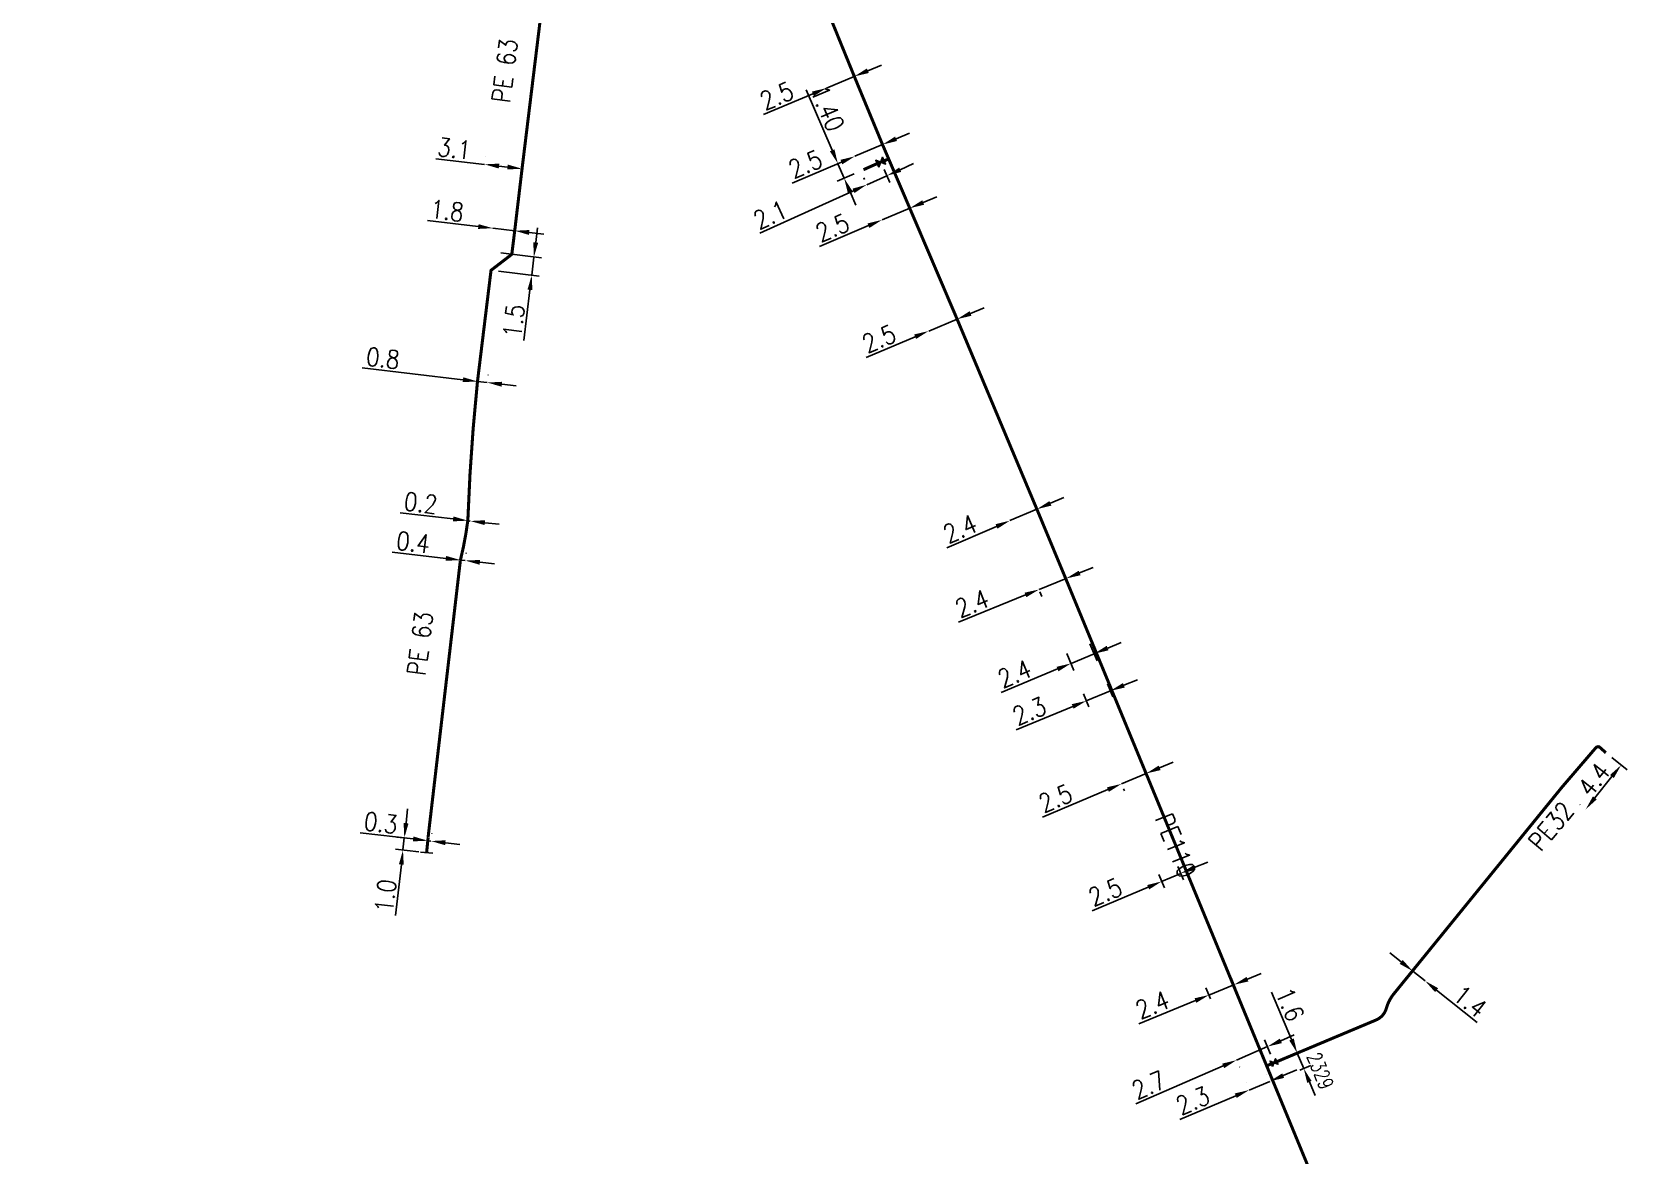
# Model space of a CAD drawing. Header units: millimetres. Extents: x 104988 to 105484, y 137061 to 138000.
# Drawn here: x 105229.2 to 105359.8, y 137198.5 to 137290.5 of the extents above; entities that cross this region are included whole.
import ezdxf
from ezdxf.enums import TextEntityAlignment as Align

# ---------------------------------------------------------------- set-up
doc = ezdxf.new("R2010")
doc.units = ezdxf.units.MM
doc.header["$PDMODE"] = 34
doc.layers.get('0').update_dxf_attribs({"linetype": 'CONTINUOUS'})
doc.layers.get('DEFPOINTS').update_dxf_attribs({"linetype": 'CONTINUOUS'})
for name, color, linetype in [('G_120', 4, 'CONTINUOUS'), ('G_300', 7, 'CONTINUOUS'), ('G_340', 7, 'CONTINUOUS')]:
    doc.layers.add(name, color=color, linetype=linetype)
doc.styles.add('G_ROMANS', font='ROMANS.SHX', dxfattribs={"width": 0.75})
doc.styles.get("Standard").update_dxf_attribs({"font": 'romans.shx', "width": 0.85})
doc.linetypes.add('G_TYPB_PE', pattern='A,5,-0.3,["o",Standard,S=1.5,R=0,X=0,Y=-0.5],-1.65', length=6.95)
doc.dimstyles.get("Standard").update_dxf_attribs({"dimtxt": 1.5, "dimasz": 1.2, "dimexe": 0.625, "dimexo": 0.625, "dimgap": 0.25, "dimtad": 1, "dimdec": 1, "dimzin": 0, "dimdsep": 46, "dimtxsty": 'Standard', "dimcen": -0.5, "dimadec": 0, "dimazin": 0, "dimtfac": 1, "dimtdec": 1, "dimtmove": 0, "dimatfit": 3, "dimfxl": 0, "dimtolj": 1, "dimtzin": 0, "dimarcsym": 0})

# ---------------------------------------------------------------- blocks, each defined once
blk = doc.blocks.new('*D101')
at = {"layer": 'DEFPOINTS', "color": 0, "linetype": 'Continuous', "transparency": 16777216}
for p in [(105296.54, 137286.88), (105294.25, 137285.92), (105294.25, 137285.92)]:
    blk.add_point(p, dxfattribs=at)
at = {"layer": 'G_120', "color": 0, "linetype": 'Continuous', "lineweight": -2, "transparency": 16777216}
for p, q in [((105296.54, 137286.88), (105294.25, 137285.92)), ((105297.65, 137287.35), (105298.76, 137287.81)), ((105293.14, 137285.45), (105289.11, 137283.76))]:
    blk.add_line(p, q, dxfattribs=at)
at = {"layer": 'G_120', "color": 0, "linetype": 'Continuous', "transparency": 16777216}
for points in [[(105297.57, 137287.53), (105297.73, 137287.16), (105296.54, 137286.88)], [(105293.07, 137285.64), (105293.22, 137285.27), (105294.25, 137285.92)]]:
    blk.add_solid(points, dxfattribs=at)
at = {"layer": 'G_120', "color": 0, "linetype": 'Continuous', "transparency": 16777216, "insert": (105290.19, 137285.29), "char_height": 1.5, "attachment_point": 5, "rotation": 22.8049}
blk.add_mtext('\\A1;2.5', dxfattribs=at)
blk = doc.blocks.new('*D102')
at = {"layer": 'DEFPOINTS', "color": 0, "linetype": 'Continuous', "transparency": 16777216}
for p in [(105296.59, 137280.34), (105296.59, 137280.34), (105298.85, 137281.3)]:
    blk.add_point(p, dxfattribs=at)
at = {"layer": 'G_120', "color": 0, "linetype": 'Continuous', "lineweight": -2, "transparency": 16777216}
for p, q in [((105299.96, 137281.77), (105301.06, 137282.24)), ((105298.85, 137281.3), (105296.59, 137280.34)), ((105295.49, 137279.87), (105291.46, 137278.15))]:
    blk.add_line(p, q, dxfattribs=at)
at = {"layer": 'G_120', "color": 0, "linetype": 'Continuous', "transparency": 16777216}
for points in [[(105299.88, 137281.95), (105300.04, 137281.59), (105298.85, 137281.3)], [(105295.41, 137280.05), (105295.56, 137279.68), (105296.59, 137280.34)]]:
    blk.add_solid(points, dxfattribs=at)
at = {"layer": 'G_120', "color": 0, "linetype": 'Continuous', "transparency": 16777216, "insert": (105292.53, 137279.7), "char_height": 1.5, "attachment_point": 5, "rotation": 23.0515}
blk.add_mtext('\\A1;2.5', dxfattribs=at)
blk = doc.blocks.new('*D103')
at = {"layer": 'DEFPOINTS', "color": 0, "linetype": 'Continuous', "transparency": 16777216}
for p in [(105298.81, 137275.13), (105298.81, 137275.13), (105301.08, 137276.09)]:
    blk.add_point(p, dxfattribs=at)
at = {"layer": 'G_120', "color": 0, "linetype": 'Continuous', "lineweight": -2, "transparency": 16777216}
for p, q in [((105302.19, 137276.55), (105303.29, 137277.02)), ((105301.08, 137276.09), (105298.81, 137275.13)), ((105297.7, 137274.66), (105293.68, 137272.95))]:
    blk.add_line(p, q, dxfattribs=at)
at = {"layer": 'G_120', "color": 0, "linetype": 'Continuous', "transparency": 16777216}
for points in [[(105302.11, 137276.74), (105302.26, 137276.37), (105301.08, 137276.09)], [(105297.62, 137274.84), (105297.78, 137274.47), (105298.81, 137275.13)]]:
    blk.add_solid(points, dxfattribs=at)
at = {"layer": 'G_120', "color": 0, "linetype": 'Continuous', "transparency": 16777216, "insert": (105294.75, 137274.49), "char_height": 1.5, "attachment_point": 5, "rotation": 22.9282}
blk.add_mtext('\\A1;2.5', dxfattribs=at)
blk = doc.blocks.new('*D108')
at = {"layer": 'DEFPOINTS', "color": 0, "linetype": 'Continuous', "transparency": 16777216}
for p in [(105317.51, 137236.56), (105315.98, 137234.68), (105317.95, 137235.5)]:
    blk.add_point(p, dxfattribs=at)
at = {"layer": 'G_120', "color": 0, "linetype": 'Continuous', "lineweight": -2, "transparency": 16777216}
for p, q in [((105317.71, 137236.07), (105317.27, 137237.14)), ((105318.62, 137237.02), (105319.73, 137237.47)), ((105315.74, 137235.26), (105315.3, 137236.32)), ((105317.51, 137236.56), (105315.54, 137235.74)), ((105314.43, 137235.29), (105309.8, 137233.37))]:
    blk.add_line(p, q, dxfattribs=at)
at = {"layer": 'G_120', "color": 0, "linetype": 'Continuous', "transparency": 16777216}
for points in [[(105318.54, 137237.2), (105318.69, 137236.83), (105317.51, 137236.56)], [(105314.35, 137235.47), (105314.5, 137235.1), (105315.54, 137235.74)]]:
    blk.add_solid(points, dxfattribs=at)
at = {"layer": 'G_120', "color": 0, "linetype": 'Continuous', "transparency": 16777216, "insert": (105310.88, 137234.9), "char_height": 1.5, "attachment_point": 5, "rotation": 22.4419}
blk.add_mtext('\\A1;2.3', dxfattribs=at)
blk = doc.blocks.new('*D111')
at = {"layer": 'DEFPOINTS', "color": 0, "linetype": 'Continuous', "transparency": 16777216}
for p in [(105320.37, 137229.96), (105320.44, 137229.79), (105318.34, 137229.11)]:
    blk.add_point(p, dxfattribs=at)
at = {"layer": 'G_120', "color": 0, "linetype": 'Continuous', "lineweight": -2, "transparency": 16777216}
for p, q in [((105321.54, 137230.26), (105322.65, 137230.72)), ((105320.44, 137229.79), (105318.42, 137228.94)), ((105320.61, 137229.39), (105320.68, 137229.21)), ((105317.31, 137228.48), (105311.95, 137226.22)), ((105318.59, 137228.54), (105318.66, 137228.36))]:
    blk.add_line(p, q, dxfattribs=at)
at = {"layer": 'G_120', "color": 0, "linetype": 'Continuous', "transparency": 16777216}
for points in [[(105321.47, 137230.44), (105321.62, 137230.07), (105320.44, 137229.79)], [(105317.23, 137228.66), (105317.39, 137228.29), (105318.42, 137228.94)]]:
    blk.add_solid(points, dxfattribs=at)
at = {"layer": 'G_120', "color": 0, "linetype": 'Continuous', "transparency": 16777216, "insert": (105313.02, 137227.76), "char_height": 1.5, "attachment_point": 5, "rotation": 22.803}
blk.add_mtext('\\A1;2.5', dxfattribs=at)
blk = doc.blocks.new('*D112')
at = {"layer": 'DEFPOINTS', "color": 0, "linetype": 'Continuous', "transparency": 16777216}
for p in [(105323.27, 137221.61), (105323.74, 137220.52), (105322.18, 137219.86)]:
    blk.add_point(p, dxfattribs=at)
at = {"layer": 'G_120', "color": 0, "linetype": 'Continuous', "lineweight": -2, "transparency": 16777216}
for p, q in [((105321.93, 137220.43), (105321.47, 137221.52)), ((105323.27, 137221.61), (105321.71, 137220.95)), ((105323.49, 137221.09), (105323.03, 137222.18)), ((105324.38, 137222.08), (105325.49, 137222.54)), ((105320.61, 137220.48), (105316.02, 137218.54))]:
    blk.add_line(p, q, dxfattribs=at)
at = {"layer": 'G_120', "color": 0, "linetype": 'Continuous', "transparency": 16777216}
for points in [[(105324.3, 137222.26), (105324.46, 137221.89), (105323.27, 137221.61)], [(105320.53, 137220.66), (105320.69, 137220.3), (105321.71, 137220.95)]]:
    blk.add_solid(points, dxfattribs=at)
at = {"layer": 'G_120', "color": 0, "linetype": 'Continuous', "transparency": 16777216, "insert": (105317.09, 137220.08), "char_height": 1.5, "attachment_point": 5, "rotation": 22.9297}
blk.add_mtext('\\A1;2.5', dxfattribs=at)
blk = doc.blocks.new('*D113')
at = {"layer": 'DEFPOINTS', "color": 0, "linetype": 'Continuous', "transparency": 16777216}
for p in [(105327.63, 137212.49), (105328, 137211.59), (105325.95, 137210.75)]:
    blk.add_point(p, dxfattribs=at)
at = {"layer": 'G_120', "color": 0, "linetype": 'Continuous', "lineweight": -2, "transparency": 16777216}
for p, q in [((105325.71, 137211.33), (105325.34, 137212.23)), ((105327.63, 137212.49), (105325.58, 137211.65)), ((105327.76, 137212.17), (105327.39, 137213.07)), ((105328.74, 137212.95), (105329.85, 137213.4)), ((105324.47, 137211.2), (105319.84, 137209.3))]:
    blk.add_line(p, q, dxfattribs=at)
at = {"layer": 'G_120', "color": 0, "linetype": 'Continuous', "transparency": 16777216}
for points in [[(105328.66, 137213.13), (105328.81, 137212.76), (105327.63, 137212.49)], [(105324.4, 137211.38), (105324.55, 137211.01), (105325.58, 137211.65)]]:
    blk.add_solid(points, dxfattribs=at)
at = {"layer": 'G_120', "color": 0, "linetype": 'Continuous', "transparency": 16777216, "insert": (105320.95, 137210.84), "char_height": 1.5, "attachment_point": 5, "rotation": 22.2878}
blk.add_mtext('\\A1;2.4', dxfattribs=at)
blk = doc.blocks.new('*D114')
at = {"layer": 'DEFPOINTS', "color": 0, "linetype": 'Continuous', "transparency": 16777216}
for p in [(105330.56, 137204.58), (105330.56, 137204.58), (105328.88, 137203.87)]:
    blk.add_point(p, dxfattribs=at)
at = {"layer": 'G_120', "color": 0, "linetype": 'Continuous', "lineweight": -2, "transparency": 16777216}
for p, q in [((105328.64, 137204.45), (105328.64, 137204.45)), ((105330.56, 137204.58), (105328.88, 137203.87)), ((105330.31, 137205.15), (105330.31, 137205.15)), ((105331.66, 137205.05), (105332.77, 137205.51)), ((105327.78, 137203.4), (105323.19, 137201.46))]:
    blk.add_line(p, q, dxfattribs=at)
at = {"layer": 'G_120', "color": 0, "linetype": 'Continuous', "transparency": 16777216}
for points in [[(105331.58, 137205.23), (105331.74, 137204.86), (105330.56, 137204.58)], [(105327.7, 137203.59), (105327.85, 137203.22), (105328.88, 137203.87)]]:
    blk.add_solid(points, dxfattribs=at)
at = {"layer": 'G_120', "color": 0, "linetype": 'Continuous', "transparency": 16777216, "insert": (105324.26, 137203), "char_height": 1.5, "attachment_point": 5, "rotation": 22.9297}
blk.add_mtext('\\A1;2.3', dxfattribs=at)
blk = doc.blocks.new('*D121')
at = {"layer": 'DEFPOINTS', "color": 0, "linetype": 'Continuous', "transparency": 16777216}
for p in [(105302.63, 137266.03), (105302.63, 137266.03), (105304.96, 137267)]:
    blk.add_point(p, dxfattribs=at)
at = {"layer": 'G_120', "color": 0, "linetype": 'Continuous', "lineweight": -2, "transparency": 16777216}
for p, q in [((105306.06, 137267.47), (105307.17, 137267.93)), ((105304.96, 137267), (105302.63, 137266.03)), ((105301.53, 137265.56), (105297.5, 137263.87))]:
    blk.add_line(p, q, dxfattribs=at)
at = {"layer": 'G_120', "color": 0, "linetype": 'Continuous', "transparency": 16777216}
for points in [[(105305.98, 137267.65), (105306.14, 137267.28), (105304.96, 137267)], [(105301.45, 137265.75), (105301.6, 137265.38), (105302.63, 137266.03)]]:
    blk.add_solid(points, dxfattribs=at)
at = {"layer": 'G_120', "color": 0, "linetype": 'Continuous', "transparency": 16777216, "insert": (105298.57, 137265.4), "char_height": 1.5, "attachment_point": 5, "rotation": 22.8049}
blk.add_mtext('\\A1;2.5', dxfattribs=at)
blk = doc.blocks.new('*D122')
at = {"layer": 'DEFPOINTS', "color": 0, "linetype": 'Continuous', "transparency": 16777216}
for p in [(105311.49, 137251.44), (105309.29, 137250.5), (105309.29, 137250.5)]:
    blk.add_point(p, dxfattribs=at)
at = {"layer": 'G_120', "color": 0, "linetype": 'Continuous', "lineweight": -2, "transparency": 16777216}
for p, q in [((105311.49, 137251.44), (105309.29, 137250.5)), ((105312.6, 137251.92), (105313.7, 137252.39)), ((105308.19, 137250.02), (105304.11, 137248.28))]:
    blk.add_line(p, q, dxfattribs=at)
at = {"layer": 'G_120', "color": 0, "linetype": 'Continuous', "transparency": 16777216}
for points in [[(105312.52, 137252.1), (105312.68, 137251.73), (105311.49, 137251.44)], [(105308.11, 137250.21), (105308.26, 137249.84), (105309.29, 137250.5)]]:
    blk.add_solid(points, dxfattribs=at)
at = {"layer": 'G_120', "color": 0, "linetype": 'Continuous', "transparency": 16777216, "insert": (105305.2, 137249.83), "char_height": 1.5, "attachment_point": 5, "rotation": 23.232}
blk.add_mtext('\\A1;2.4', dxfattribs=at)
blk = doc.blocks.new('*D123')
at = {"layer": 'DEFPOINTS', "color": 0, "linetype": 'Continuous', "transparency": 16777216}
for p in [(105313.72, 137246.16), (105311.51, 137245.26), (105311.67, 137244.86)]:
    blk.add_point(p, dxfattribs=at)
at = {"layer": 'G_120', "color": 0, "linetype": 'Continuous', "lineweight": -2, "transparency": 16777216}
for p, q in [((105314.99, 137246.22), (105316.11, 137246.67)), ((105313.88, 137245.76), (105311.67, 137244.86)), ((105313.96, 137245.58), (105314.12, 137245.18)), ((105310.56, 137244.41), (105305.06, 137242.18)), ((105311.74, 137244.68), (105311.9, 137244.28))]:
    blk.add_line(p, q, dxfattribs=at)
at = {"layer": 'G_120', "color": 0, "linetype": 'Continuous', "transparency": 16777216}
for points in [[(105314.92, 137246.4), (105315.07, 137246.03), (105313.88, 137245.76)], [(105310.48, 137244.6), (105310.63, 137244.23), (105311.67, 137244.86)]]:
    blk.add_solid(points, dxfattribs=at)
at = {"layer": 'G_120', "color": 0, "linetype": 'Continuous', "transparency": 16777216, "insert": (105306.18, 137243.71), "char_height": 1.5, "attachment_point": 5, "rotation": 22.1246}
blk.add_mtext('\\A1;2.4', dxfattribs=at)
blk = doc.blocks.new('*D124')
at = {"layer": 'DEFPOINTS', "color": 0, "linetype": 'Continuous', "transparency": 16777216}
for p in [(105315.6, 137240.98), (105313.71, 137240.19), (105316.18, 137239.6)]:
    blk.add_point(p, dxfattribs=at)
at = {"layer": 'G_120', "color": 0, "linetype": 'Continuous', "lineweight": -2, "transparency": 16777216}
for p, q in [((105313.95, 137239.61), (105314.53, 137238.23)), ((105316.18, 137239.6), (105314.29, 137238.81)), ((105315.84, 137240.4), (105316.42, 137239.02)), ((105317.29, 137240.06), (105318.4, 137240.52)), ((105313.18, 137238.35), (105308.56, 137236.42))]:
    blk.add_line(p, q, dxfattribs=at)
at = {"layer": 'G_120', "color": 0, "linetype": 'Continuous', "transparency": 16777216}
for points in [[(105317.21, 137240.25), (105317.36, 137239.88), (105316.18, 137239.6)], [(105313.11, 137238.53), (105313.26, 137238.16), (105314.29, 137238.81)]]:
    blk.add_solid(points, dxfattribs=at)
at = {"layer": 'G_120', "color": 0, "linetype": 'Continuous', "transparency": 16777216, "insert": (105309.67, 137237.96), "char_height": 1.5, "attachment_point": 5, "rotation": 22.659}
blk.add_mtext('\\A1;2.4', dxfattribs=at)
blk = doc.blocks.new('*D38')
at = {"layer": 'DEFPOINTS', "color": 0, "linetype": 'Continuous', "transparency": 16777216}
for p in [(105342.31, 137213.66), (105343.29, 137212.8), (105343.29, 137212.8)]:
    blk.add_point(p, dxfattribs=at)
at = {"layer": 'G_120', "color": 0, "linetype": 'Continuous', "lineweight": -2, "transparency": 16777216}
for p, q in [((105341.33, 137214.36), (105340.39, 137215.11)), ((105342.27, 137213.61), (105343.29, 137212.8)), ((105341.92, 137213.17), (105341.88, 137213.12)), ((105344.22, 137212.05), (105347.54, 137209.4))]:
    blk.add_line(p, q, dxfattribs=at)
at = {"layer": 'G_120', "color": 0, "linetype": 'Continuous', "transparency": 16777216}
for points in [[(105341.45, 137214.52), (105341.2, 137214.2), (105342.27, 137213.61)], [(105344.35, 137212.21), (105344.1, 137211.89), (105343.29, 137212.8)]]:
    blk.add_solid(points, dxfattribs=at)
at = {"layer": 'G_120', "color": 0, "linetype": 'Continuous', "transparency": 16777216, "insert": (105346.98, 137211.13), "char_height": 1.5, "attachment_point": 5, "rotation": 321.3963}
blk.add_mtext('\\A1;1.4', dxfattribs=at)
blk = doc.blocks.new('*D39')
at = {"layer": 'DEFPOINTS', "color": 0, "linetype": 'Continuous', "transparency": 16777216}
for p in [(105358.09, 137231.48), (105359.34, 137230.48), (105356.47, 137226.84)]:
    blk.add_point(p, dxfattribs=at)
at = {"layer": 'G_120', "color": 0, "linetype": 'Continuous', "lineweight": -2, "transparency": 16777216}
for p, q in [((105358.58, 137231.09), (105359.83, 137230.09)), ((105357.19, 137227.8), (105358.59, 137229.54)), ((105355.98, 137227.23), (105355.95, 137227.25))]:
    blk.add_line(p, q, dxfattribs=at)
at = {"layer": 'G_120', "color": 0, "linetype": 'Continuous', "transparency": 16777216}
for points in [[(105358.43, 137229.67), (105358.74, 137229.42), (105359.34, 137230.48)], [(105357.03, 137227.92), (105357.34, 137227.67), (105356.44, 137226.86)]]:
    blk.add_solid(points, dxfattribs=at)
at = {"layer": 'G_120', "color": 0, "linetype": 'Continuous', "transparency": 16777216, "insert": (105357.11, 137229.3), "char_height": 1.5, "attachment_point": 5, "rotation": 51.2536}
blk.add_mtext('\\A1;4.4', dxfattribs=at)
blk = doc.blocks.new('*D40')
at = {"layer": 'DEFPOINTS', "color": 0, "linetype": 'Continuous', "transparency": 16777216}
for p in [(105332.81, 137206.9), (105332.81, 137206.9), (105332.44, 137205.26)]:
    blk.add_point(p, dxfattribs=at)
at = {"layer": 'G_120', "color": 0, "linetype": 'Continuous', "lineweight": -2, "transparency": 16777216}
for p, q in [((105332.34, 137208.01), (105330.71, 137211.87)), ((105333.34, 137205.64), (105332.81, 137206.9)), ((105333.02, 137205.5), (105333.92, 137205.88)), ((105333.81, 137204.53), (105334.28, 137203.43))]:
    blk.add_line(p, q, dxfattribs=at)
at = {"layer": 'G_120', "color": 0, "linetype": 'Continuous', "transparency": 16777216}
for points in [[(105332.53, 137208.09), (105332.16, 137207.93), (105332.81, 137206.9)], [(105333.99, 137204.61), (105333.63, 137204.46), (105333.34, 137205.64)]]:
    blk.add_solid(points, dxfattribs=at)
at = {"layer": 'G_120', "color": 0, "linetype": 'Continuous', "transparency": 16777216, "insert": (105332.22, 137210.88), "char_height": 1.5, "attachment_point": 5, "rotation": 292.8854}
blk.add_mtext('\\A1;1.6', dxfattribs=at)
blk = doc.blocks.new('*D41')
at = {"layer": 'DEFPOINTS', "color": 0, "linetype": 'Continuous', "transparency": 16777216}
for p in [(105330.37, 137207.42), (105327.84, 137206.35), (105330.88, 137206.24)]:
    blk.add_point(p, dxfattribs=at)
at = {"layer": 'G_120', "color": 0, "linetype": 'Continuous', "lineweight": -2, "transparency": 16777216}
for p, q in [((105331.47, 137207.9), (105332.57, 137208.38)), ((105330.37, 137207.42), (105327.85, 137206.32)), ((105330.63, 137206.81), (105330.12, 137207.99)), ((105326.75, 137205.85), (105319.6, 137202.73)), ((105328.09, 137205.78), (105328.1, 137205.75))]:
    blk.add_line(p, q, dxfattribs=at)
at = {"layer": 'G_120', "color": 0, "linetype": 'Continuous', "transparency": 16777216}
for points in [[(105331.39, 137208.08), (105331.55, 137207.71), (105330.37, 137207.42)], [(105326.67, 137206.03), (105326.83, 137205.66), (105327.85, 137206.32)]]:
    blk.add_solid(points, dxfattribs=at)
at = {"layer": 'G_120', "color": 0, "linetype": 'Continuous', "transparency": 16777216, "insert": (105320.65, 137204.28), "char_height": 1.5, "attachment_point": 5, "rotation": 23.5093}
blk.add_mtext('\\A1;2.7', dxfattribs=at)
blk = doc.blocks.new('*D48')
at = {"layer": 'DEFPOINTS', "color": 0, "linetype": 'Continuous', "transparency": 16777216}
for p in [(105294.97, 137279.63), (105297.11, 137279.14), (105295.71, 137278.54)]:
    blk.add_point(p, dxfattribs=at)
at = {"layer": 'G_120', "color": 0, "linetype": 'Continuous', "lineweight": -2, "transparency": 16777216}
for p, q in [((105294.73, 137280.83), (105292.59, 137285.79)), ((105296.53, 137278.9), (105295.14, 137278.29)), ((105295.71, 137278.54), (105295.2, 137279.73)), ((105295.54, 137279.88), (105295.77, 137279.98)), ((105296.19, 137277.44), (105296.66, 137276.34))]:
    blk.add_line(p, q, dxfattribs=at)
at = {"layer": 'G_120', "color": 0, "linetype": 'Continuous', "transparency": 16777216}
for points in [[(105294.91, 137280.91), (105294.54, 137280.75), (105295.2, 137279.73)], [(105296.37, 137277.52), (105296, 137277.36), (105295.71, 137278.54)]]:
    blk.add_solid(points, dxfattribs=at)
at = {"layer": 'G_120', "color": 0, "linetype": 'Continuous', "transparency": 16777216, "insert": (105294.34, 137284.26), "char_height": 1.5, "attachment_point": 5, "rotation": 293.3175}
blk.add_mtext('\\A1;1.40', dxfattribs=at)
blk = doc.blocks.new('*D49')
at = {"layer": 'DEFPOINTS', "color": 0, "linetype": 'Continuous', "transparency": 16777216}
for p in [(105298.72, 137279.83), (105297.62, 137277.87), (105299.21, 137278.75)]:
    blk.add_point(p, dxfattribs=at)
at = {"layer": 'G_120', "color": 0, "linetype": 'Continuous', "lineweight": -2, "transparency": 16777216}
for p, q in [((105298.98, 137279.26), (105299.46, 137278.18)), ((105300.3, 137279.24), (105301.39, 137279.74)), ((105296.47, 137277.51), (105288.79, 137274.05)), ((105297.37, 137278.44), (105297.31, 137278.58)), ((105299.21, 137278.75), (105297.56, 137278.01))]:
    blk.add_line(p, q, dxfattribs=at)
at = {"layer": 'G_120', "color": 0, "linetype": 'Continuous', "transparency": 16777216}
for points in [[(105300.22, 137279.42), (105300.38, 137279.06), (105299.21, 137278.75)], [(105296.39, 137277.69), (105296.55, 137277.33), (105297.56, 137278.01)]]:
    blk.add_solid(points, dxfattribs=at)
at = {"layer": 'G_120', "color": 0, "linetype": 'Continuous', "transparency": 16777216, "insert": (105289.66, 137275.54), "char_height": 1.5, "attachment_point": 5, "rotation": 24.2916}
blk.add_mtext('\\A1;2.1', dxfattribs=at)
blk = doc.blocks.new('G_300_04')
at = {"linetype": 'Continuous'}
h = blk.add_hatch(color=0, dxfattribs=at)
h.paths.add_polyline_path([(-1, 1), (-1, -1), (0, 0)])
h.paths.add_polyline_path([(1, 1), (0, 0), (1, -1)])
at = {"color": 0, "linetype": 'Continuous', "flags": 128}
blk.add_lwpolyline([(-1, -1), (1, 1), (1, -1), (-1, 1)], close=True, dxfattribs=at)
at = {"color": 0, "linetype": 'Continuous', "style": 'G_ROMANS', "width": 0.75}
blk.add_attdef('NUM', text='', height=1.5, dxfattribs=at).set_placement((0, 2.1), align=Align.MIDDLE_CENTER)
at = {"color": 0, "linetype": 'Continuous', "style": 'G_ROMANS', "width": 0.75, "flags": 3}
for tag, p in [('DEF_COUP', (0, -7.5)), ('DEF_LEG', (0, -5)), ('DEF_TYPE', (0, -10))]:
    blk.add_attdef(tag, text='', height=1.2, dxfattribs=at).set_placement(p, align=Align.MIDDLE)
blk = doc.blocks.new('*D224')
at = {"layer": 'DEFPOINTS', "color": 0, "linetype": 'Continuous', "transparency": 16777216}
for p in [(105266.25, 137279.68), (105266.25, 137279.67), (105269.33, 137279.31)]:
    blk.add_point(p, dxfattribs=at)
at = {"layer": 'G_120', "color": 0, "linetype": 'Continuous', "lineweight": -2, "transparency": 16777216}
for p, q in [((105266.25, 137279.68), (105262.27, 137280.14)), ((105266.32, 137280.29), (105266.32, 137280.3)), ((105268.14, 137279.46), (105267.44, 137279.54)), ((105269.4, 137279.93), (105269.4, 137279.94))]:
    blk.add_line(p, q, dxfattribs=at)
at = {"layer": 'G_120', "color": 0, "linetype": 'Continuous', "transparency": 16777216}
for points in [[(105267.47, 137279.74), (105267.42, 137279.34), (105266.25, 137279.68)], [(105268.16, 137279.66), (105268.12, 137279.26), (105269.33, 137279.32)]]:
    blk.add_solid(points, dxfattribs=at)
at = {"layer": 'G_120', "color": 0, "linetype": 'Continuous', "transparency": 16777216, "insert": (105263.78, 137280.97), "char_height": 1.5, "attachment_point": 5, "rotation": 353.3418}
blk.add_mtext('\\A1;3.1', dxfattribs=at)
blk = doc.blocks.new('*D225')
at = {"layer": 'DEFPOINTS', "color": 0, "linetype": 'Continuous', "transparency": 16777216}
for p in [(105266.94, 137274.45), (105266.94, 137274.45), (105268.73, 137274.24)]:
    blk.add_point(p, dxfattribs=at)
at = {"layer": 'G_120', "color": 0, "linetype": 'Continuous', "lineweight": -2, "transparency": 16777216}
for p, q in [((105265.75, 137274.59), (105261.59, 137275.07)), ((105268.73, 137274.24), (105266.94, 137274.45)), ((105269.92, 137274.1), (105271.11, 137273.96))]:
    blk.add_line(p, q, dxfattribs=at)
at = {"layer": 'G_120', "color": 0, "linetype": 'Continuous', "transparency": 16777216}
for points in [[(105265.77, 137274.78), (105265.73, 137274.39), (105266.94, 137274.45)], [(105269.94, 137274.3), (105269.9, 137273.9), (105268.73, 137274.24)]]:
    blk.add_solid(points, dxfattribs=at)
at = {"layer": 'G_120', "color": 0, "linetype": 'Continuous', "transparency": 16777216, "insert": (105263.19, 137275.89), "char_height": 1.5, "attachment_point": 5, "rotation": 353.3418}
blk.add_mtext('\\A1;1.8', dxfattribs=at)
blk = doc.blocks.new('*D226')
at = {"layer": 'DEFPOINTS', "color": 0, "linetype": 'Continuous', "transparency": 16777216}
for p in [(105265.68, 137261.89), (105266.48, 137261.81), (105266.48, 137261.8)]:
    blk.add_point(p, dxfattribs=at)
at = {"layer": 'G_120', "color": 0, "linetype": 'Continuous', "lineweight": -2, "transparency": 16777216}
for p, q in [((105264.49, 137262.04), (105256.25, 137263.01)), ((105266.48, 137261.81), (105265.68, 137261.9)), ((105265.76, 137262.51), (105265.76, 137262.52)), ((105266.55, 137262.42), (105266.55, 137262.43)), ((105267.67, 137261.67), (105268.86, 137261.53))]:
    blk.add_line(p, q, dxfattribs=at)
at = {"layer": 'G_120', "color": 0, "linetype": 'Continuous', "transparency": 16777216}
for points in [[(105264.52, 137262.24), (105264.47, 137261.84), (105265.68, 137261.9)], [(105267.69, 137261.87), (105267.65, 137261.47), (105266.48, 137261.81)]]:
    blk.add_solid(points, dxfattribs=at)
at = {"layer": 'G_120', "color": 0, "linetype": 'Continuous', "transparency": 16777216, "insert": (105257.94, 137263.81), "char_height": 1.5, "attachment_point": 5, "rotation": 353.3418}
blk.add_mtext('\\A1;0.8', dxfattribs=at)
blk = doc.blocks.new('*D227')
at = {"layer": 'DEFPOINTS', "color": 0, "linetype": 'Continuous', "transparency": 16777216}
for p in [(105264.28, 137247.25), (105264.68, 137247.23), (105264.68, 137247.2)]:
    blk.add_point(p, dxfattribs=at)
at = {"layer": 'G_120', "color": 0, "linetype": 'Continuous', "lineweight": -2, "transparency": 16777216}
for p, q in [((105263.09, 137247.41), (105258.69, 137247.92)), ((105264.36, 137247.87), (105264.36, 137247.89)), ((105264.75, 137247.82), (105264.76, 137247.85)), ((105264.68, 137247.23), (105264.29, 137247.27)), ((105265.88, 137247.09), (105267.07, 137246.95))]:
    blk.add_line(p, q, dxfattribs=at)
at = {"layer": 'G_120', "color": 0, "linetype": 'Continuous', "transparency": 16777216}
for points in [[(105263.12, 137247.61), (105263.07, 137247.21), (105264.29, 137247.27)], [(105265.9, 137247.28), (105265.85, 137246.89), (105264.68, 137247.23)]]:
    blk.add_solid(points, dxfattribs=at)
at = {"layer": 'G_120', "color": 0, "linetype": 'Continuous', "transparency": 16777216, "insert": (105260.41, 137248.73), "char_height": 1.5, "attachment_point": 5, "rotation": 353.3418}
blk.add_mtext('\\A1;0.4', dxfattribs=at)
blk = doc.blocks.new('*D228')
at = {"layer": 'DEFPOINTS', "color": 0, "linetype": 'Continuous', "transparency": 16777216}
for p in [(105264.89, 137250.51), (105265.08, 137250.47), (105265.09, 137250.48)]:
    blk.add_point(p, dxfattribs=at)
at = {"layer": 'G_120', "color": 0, "linetype": 'Continuous', "lineweight": -2, "transparency": 16777216}
for p, q in [((105263.69, 137250.64), (105259.35, 137251.14)), ((105265.08, 137250.47), (105264.89, 137250.5)), ((105266.28, 137250.33), (105267.47, 137250.2)), ((105264.81, 137249.89), (105264.81, 137249.88)), ((105265.01, 137249.86), (105265.01, 137249.85))]:
    blk.add_line(p, q, dxfattribs=at)
at = {"layer": 'G_120', "color": 0, "linetype": 'Continuous', "transparency": 16777216}
for points in [[(105263.72, 137250.84), (105263.67, 137250.44), (105264.89, 137250.5)], [(105266.3, 137250.53), (105266.25, 137250.14), (105265.08, 137250.47)]]:
    blk.add_solid(points, dxfattribs=at)
at = {"layer": 'G_120', "color": 0, "linetype": 'Continuous', "transparency": 16777216, "insert": (105261.04, 137251.95), "char_height": 1.5, "attachment_point": 5, "rotation": 353.3418}
blk.add_mtext('\\A1;0.2', dxfattribs=at)
blk = doc.blocks.new('*D229')
at = {"layer": 'DEFPOINTS', "color": 0, "linetype": 'Continuous', "transparency": 16777216}
for p in [(105266.97, 137272.49), (105266.79, 137271), (105270.3, 137272.09)]:
    blk.add_point(p, dxfattribs=at)
at = {"layer": 'G_120', "color": 0, "linetype": 'Continuous', "lineweight": -2, "transparency": 16777216}
for p, q in [((105270.45, 137273.28), (105270.59, 137274.47)), ((105267.59, 137272.42), (105270.92, 137272.01)), ((105267.41, 137270.93), (105270.74, 137270.52)), ((105270.3, 137272.09), (105270.12, 137270.6)), ((105269.98, 137269.41), (105269.47, 137265.25))]:
    blk.add_line(p, q, dxfattribs=at)
at = {"layer": 'G_120', "color": 0, "linetype": 'Continuous', "transparency": 16777216}
for points in [[(105270.25, 137273.3), (105270.65, 137273.25), (105270.3, 137272.09)], [(105269.78, 137269.43), (105270.18, 137269.38), (105270.12, 137270.6)]]:
    blk.add_solid(points, dxfattribs=at)
at = {"layer": 'G_120', "color": 0, "linetype": 'Continuous', "transparency": 16777216, "insert": (105268.66, 137266.85), "char_height": 1.5, "attachment_point": 5, "rotation": 83.0658}
blk.add_mtext('\\A1;1.5', dxfattribs=at)
blk = doc.blocks.new('*D230')
at = {"layer": 'DEFPOINTS', "color": 0, "linetype": 'Continuous', "transparency": 16777216}
for p in [(105261.61, 137224.27), (105261.86, 137224.26), (105261.86, 137224.24)]:
    blk.add_point(p, dxfattribs=at)
at = {"layer": 'G_120', "color": 0, "linetype": 'Continuous', "lineweight": -2, "transparency": 16777216}
for p, q in [((105260.42, 137224.43), (105256.08, 137224.94)), ((105261.86, 137224.26), (105261.61, 137224.29)), ((105261.68, 137224.89), (105261.68, 137224.91)), ((105261.93, 137224.86), (105261.93, 137224.88)), ((105263.05, 137224.12), (105264.24, 137223.98))]:
    blk.add_line(p, q, dxfattribs=at)
at = {"layer": 'G_120', "color": 0, "linetype": 'Continuous', "transparency": 16777216}
for points in [[(105260.44, 137224.63), (105260.39, 137224.23), (105261.61, 137224.29)], [(105263.07, 137224.32), (105263.03, 137223.92), (105261.86, 137224.26)]]:
    blk.add_solid(points, dxfattribs=at)
at = {"layer": 'G_120', "color": 0, "linetype": 'Continuous', "transparency": 16777216, "insert": (105257.77, 137225.75), "char_height": 1.5, "attachment_point": 5, "rotation": 353.3418}
blk.add_mtext('\\A1;0.3', dxfattribs=at)
blk = doc.blocks.new('*D231')
at = {"layer": 'DEFPOINTS', "color": 0, "linetype": 'Continuous', "transparency": 16777216}
for p in [(105259.69, 137224.52), (105261.61, 137224.31), (105261.5, 137223.31)]:
    blk.add_point(p, dxfattribs=at)
at = {"layer": 'G_340', "color": 0, "linetype": 'Continuous', "lineweight": -2, "transparency": 16777216}
for p, q in [((105259.83, 137225.72), (105259.96, 137226.91)), ((105260.99, 137224.38), (105259.07, 137224.59)), ((105259.69, 137224.52), (105259.58, 137223.53)), ((105260.88, 137223.38), (105258.96, 137223.6)), ((105259.45, 137222.34), (105258.97, 137218.17))]:
    blk.add_line(p, q, dxfattribs=at)
at = {"layer": 'G_340', "color": 0, "linetype": 'Continuous', "transparency": 16777216}
for points in [[(105259.63, 137225.74), (105260.03, 137225.69), (105259.69, 137224.52)], [(105259.25, 137222.36), (105259.64, 137222.31), (105259.58, 137223.53)]]:
    blk.add_solid(points, dxfattribs=at)
at = {"layer": 'G_340', "color": 0, "linetype": 'Continuous', "transparency": 16777216, "insert": (105258.15, 137219.77), "char_height": 1.5, "attachment_point": 5, "rotation": 83.5478}
blk.add_mtext('\\A1;1.0', dxfattribs=at)
blk = doc.blocks.new('G_340_07')
at = {"color": 0, "linetype": 'Continuous', "const_width": 0.25, "flags": 128}
blk.add_lwpolyline([(0, 0), (1.25, 0)], dxfattribs=at)
at = {"color": 0, "linetype": 'Continuous', "flags": 128}
blk.add_lwpolyline([(1.25, -0.5), (1.25, 0.5)], dxfattribs=at)
at = {"color": 0, "linetype": 'Continuous', "width": 0.75, "flags": 3}
for tag, p in [('DEF_LEG', (0, -5)), ('DEF_COUP', (0, -7.5)), ('DEF_TYPE', (0, -10))]:
    blk.add_attdef(tag, text='', height=1.2, dxfattribs=at).set_placement(p, align=Align.MIDDLE)

msp = doc.modelspace()

# ---------------------------------------------------------------- linework, layer by layer
at = {"layer": 'G_120', "linetype": 'G_TYPB_PE', "flags": 128}
msp.add_lwpolyline([(105347.04, 137165.34, 0.25, 0.25, 0), (105344.43, 137171.6, 0.25, 0.25, 0), (105341.78, 137178.03, 0.25, 0.25, 0), (105313.83, 137245.81, 0.25, 0.25, 0), (105311.49, 137251.44, 0.25, 0.25, 0), (105304.96, 137267, 0.25, 0.25, 0), (105301.08, 137276.09, 0.25, 0.25, 0), (105298.85, 137281.3, 0.25, 0.25, 0), (105296.54, 137286.88, 0.25, 0.25, 0), (105293.47, 137294.42, 0.25, 0.25, 0), (105289.78, 137302.77, 0.25, 0.25, 0), (105284.4, 137316.35, 0.25, 0.25, 0), (105282.56, 137322.5, 0.25, 0.25, 0), (105279.08, 137329.24, 0.25, 0.25, 0), (105276.44, 137334.33, 0.25, 0.25, 0), (105272.22, 137342.27, 0.25, 0.25, 0), (105259.21, 137373.19, 0.25, 0.25, 0), (105248.85, 137397.79, 0.25, 0.25, 0), (105248.32, 137398.99, 0.25, 0.25, 0), (105248.04, 137399.67, 0.25, 0.25, 0), (105241.04, 137416.28, 0.25, 0.25, 0), (105234.95, 137430.96, 0.25, 0.25, 0), (105229.32, 137445.03, 0, 0, 0)], format="xyseb", dxfattribs=at)
at = {"layer": 'G_120', "linetype": 'G_TYPB_PE', "const_width": 0.25, "flags": 128}
for points in [[(105272.37, 137313.96), (105272.19, 137312.27), (105273.75, 137312.15), (105273.66, 137311.06), (105271.74, 137299.18), (105270.87, 137291.93), (105269.33, 137279.31), (105268.73, 137274.24), (105268.49, 137272.31), (105266.79, 137271), (105265.68, 137261.89, 0.01686), (105264.89, 137250.51, -0.028728), (105264.28, 137247.25), (105261.64, 137224.6), (105261.64, 137224.55)], [(105331.14, 137206.19), (105339.26, 137209.6, 0.229134), (105340.11, 137210.56, -0.100753), (105340.71, 137211.73), (105354.5, 137228.68), (105357.3, 137231.94), (105357.44, 137231.99), (105357.54, 137231.98), (105358.09, 137231.49)]]:
    msp.add_lwpolyline(points, format="xyb", dxfattribs=at)
at = {"layer": 'G_120', "linetype": 'Continuous', "const_width": 0.25, "flags": 128}
msp.add_lwpolyline([(105299.27, 137280.09), (105298.99, 137279.96)], dxfattribs=at)
at = {"layer": 'G_120', "linetype": 'G_TYPB_PE', "const_width": 0.25, "flags": 128}
for points in [[(105298.41, 137279.74), (105297.29, 137279.24)], [(105330.41, 137205.89), (105330.68, 137206.01)]]:
    msp.add_lwpolyline(points, dxfattribs=at)

# ---------------------------------------------------------------- block references
at = {"layer": 'G_300', "xscale": 0.3083177537737264, "yscale": 0.3083177537737264, "zscale": 0.3083177537737264, "rotation": 23.83282995202855}
msp.add_blockref('G_300_04', (105298.7, 137279.86), dxfattribs=at)
at = {"layer": 'G_300'}
ref = msp.add_blockref('G_300_04', (105330.91, 137206.11), dxfattribs=dict(at, xscale=0.2481522072266415, yscale=0.2481522072266415, zscale=0.2481522072266415, rotation=22.75480109739233))
ref.add_attrib('NUM', '2329', dxfattribs={"layer": '0', "color": 0, "linetype": 'Continuous', "height": 1.2, "rotation": 292.4054, "style": 'G_ROMANS', "width": 0.75}).set_placement((105334.7, 137205.44), align=Align.MIDDLE_CENTER)
at = {"layer": 'G_340', "rotation": 264.1920610083769}
msp.add_blockref('G_340_07', (105261.64, 137224.55), dxfattribs=at)

# ---------------------------------------------------------------- texts
at = {"layer": 'G_120', "linetype": 'Continuous', "width": 0.85}
for s, rotation, p in [('PE 63', 82.6797, (105268.77, 137284.59)), ('PE 63', 82.6797, (105261.84, 137237.67)), ('PE32', 49.9058, (105353.11, 137223.03)), ('PE110', 292.3878, (105320.71, 137225.96))]:
    msp.add_text(s, height=1.5, rotation=rotation, dxfattribs=at).set_placement(p, align=Align.BOTTOM_LEFT)

# ---------------------------------------------------------------- dimensions: what is measured, and where the dimension line sits
at = {"layer": 'G_120', "linetype": 'Continuous'}
for p1, p2, picture, middle in [((105296.54, 137286.88), (105294.25, 137285.92), '*D101', (105290.19, 137285.29)), ((105298.85, 137281.3), (105296.59, 137280.34), '*D102', (105292.53, 137279.7)), ((105301.08, 137276.09), (105298.81, 137275.13), '*D103', (105294.75, 137274.49)), ((105304.96, 137267), (105302.63, 137266.03), '*D121', (105298.57, 137265.4)), ((105311.49, 137251.44), (105309.29, 137250.5), '*D122', (105305.2, 137249.83))]:
    dim = msp.add_aligned_dim(p1=p1, p2=p2, distance=0, dimstyle='Standard', dxfattribs=at)
    dim.commit()
    dim.dimension.update_dxf_attribs({"geometry": picture, "text_midpoint": middle})
for base, p1, p2, angle, text, picture, middle, dimtype in [((105295.71, 137278.54), (105294.97, 137279.63), (105297.11, 137279.14), 293.3175, '1.40', '*D48', (105293.42, 137283.86), 160), ((105299.21, 137278.75), (105297.62, 137277.87), (105298.72, 137279.83), 24.2916, '2.1', '*D49', (105290.07, 137274.62), 160), ((105316.18, 137239.6), (105313.71, 137240.19), (105315.6, 137240.98), 22.659, '2.4', '*D124', (105310.05, 137237.04), 161), ((105317.51, 137236.56), (105315.98, 137234.68), (105317.95, 137235.5), 22.4419, '2.3', '*D108', (105311.26, 137233.98), 161), ((105320.44, 137229.79), (105318.34, 137229.11), (105320.37, 137229.96), 22.803, '2.5', '*D111', (105313.41, 137226.84), 161), ((105323.27, 137221.61), (105322.18, 137219.86), (105323.74, 137220.52), 22.9297, '2.5', '*D112', (105317.48, 137219.16), 161), ((105327.63, 137212.49), (105325.95, 137210.75), (105328, 137211.59), 22.2878, '2.4', '*D113', (105321.33, 137209.91), 161), ((105330.37, 137207.42), (105327.84, 137206.35), (105330.88, 137206.24), 23.5093, '2.7', '*D41', (105321.05, 137203.37), 160), ((105330.56, 137204.58), (105328.88, 137203.87), (105330.56, 137204.58), 22.9297, '2.3', '*D114', (105324.65, 137202.08), 161)]:
    dim = msp.add_linear_dim(base=base, p1=p1, p2=p2, angle=angle, text=text, dimstyle='Standard', dxfattribs=at)
    dim.commit()
    dim.dimension.update_dxf_attribs({"geometry": picture, "text_midpoint": middle, "dimtype": dimtype})
for base, p1, p2, angle, picture, middle in [((105266.25, 137279.68), (105269.33, 137279.31), (105266.25, 137279.67), 173.3418, '*D224', (105263.67, 137279.98)), ((105266.94, 137274.45), (105268.73, 137274.24), (105266.94, 137274.45), 173.3418, '*D225', (105263.07, 137274.9)), ((105270.3, 137272.09), (105266.79, 137271), (105266.97, 137272.49), 83.0658, '*D229', (105269.65, 137266.73)), ((105266.48, 137261.81), (105265.68, 137261.89), (105266.48, 137261.8), 353.3418, '*D226', (105257.82, 137262.82)), ((105265.08, 137250.47), (105264.89, 137250.51), (105265.09, 137250.48), 353.3418, '*D228', (105260.93, 137250.96)), ((105264.68, 137247.23), (105264.28, 137247.25), (105264.68, 137247.2), 353.3418, '*D227', (105260.3, 137247.74)), ((105311.67, 137244.86), (105313.72, 137246.16), (105311.51, 137245.26), 202.1246, '*D123', (105306.56, 137242.78)), ((105261.86, 137224.26), (105261.61, 137224.27), (105261.86, 137224.24), 353.3418, '*D230', (105257.65, 137224.75))]:
    dim = msp.add_linear_dim(base=base, p1=p1, p2=p2, angle=angle, dimstyle='Standard', dxfattribs=at)
    dim.commit()
    dim.dimension.update_dxf_attribs({"geometry": picture, "text_midpoint": middle, "dimtype": 161})
for base, p1, p2, angle, text, picture, middle in [((105359.34, 137230.48), (105356.47, 137226.84), (105358.09, 137231.48), 51.2536, '4.4', '*D39', (105357.11, 137229.3)), ((105343.29, 137212.8), (105342.31, 137213.66), (105343.29, 137212.8), 321.3963, '1.4', '*D38', (105346.98, 137211.13)), ((105332.81, 137206.9), (105332.44, 137205.26), (105332.81, 137206.9), 292.8854, '1.6', '*D40', (105332.22, 137210.88))]:
    dim = msp.add_linear_dim(base=base, p1=p1, p2=p2, angle=angle, text=text, dimstyle='Standard', dxfattribs=at)
    dim.commit()
    dim.dimension.update_dxf_attribs({"geometry": picture, "text_midpoint": middle})
at = {"layer": 'G_340', "linetype": 'Continuous'}
dim = msp.add_linear_dim(base=(105259.69, 137224.52), p1=(105261.5, 137223.31), p2=(105261.61, 137224.31), angle=83.5478, dimstyle='Standard', dxfattribs=at)
dim.commit()
dim.dimension.update_dxf_attribs({"geometry": '*D231', "text_midpoint": (105259.14, 137219.66), "dimtype": 161})

doc.saveas('drawing.dxf')
